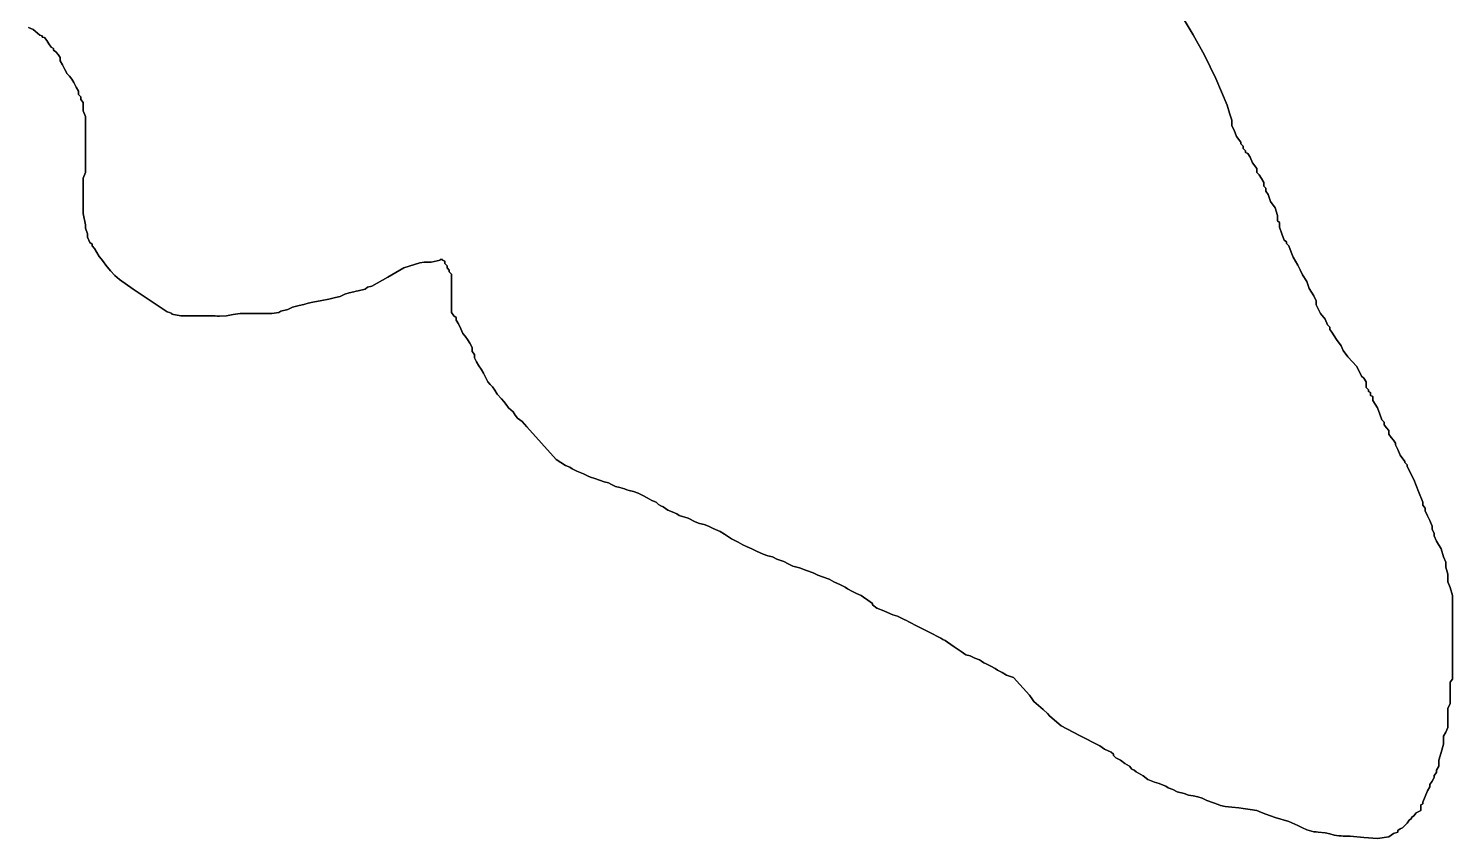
# Model space of a CAD drawing. Header units: inches. Extents: x 11258954 to 11313122, y 3645444 to 3695200.
# Drawn here: x 11286516 to 11287142, y 3677077 to 3677433 of the extents above; entities that cross this region are included whole.
import ezdxf

# ---------------------------------------------------------------- set-up
doc = ezdxf.new("R2010")
doc.units = ezdxf.units.IN
doc.header["$MEASUREMENT"] = 0
doc.layers.add('ZipCode', color=108, linetype='Continuous')

msp = doc.modelspace()

# ---------------------------------------------------------------- linework, layer by layer
at = {"layer": 'ZipCode'}
for points in [[(11287024, 3677436.5, 0), (11287028, 3677430, 0), (11287033, 3677421, 0), (11287038, 3677410.75, 0), (11287043, 3677399, 0), (11287044, 3677395.5, 0), (11287045, 3677392.5, 0), (11287045, 3677390, 0), (11287046, 3677388, 0), (11287047, 3677385.25, 0), (11287049, 3677382.75, 0), (11287049, 3677382, 0), (11287050, 3677381, 0), (11287050, 3677380, 0), (11287051, 3677379, 0), (11287051, 3677378.25, 0), (11287052, 3677377.75, 0), (11287053, 3677376.25, 0), (11287054, 3677373.75, 0), (11287056, 3677371.25, 0), (11287056, 3677370.5, 0), (11287056, 3677369.5, 0), (11287057, 3677368.5, 0), (11287058, 3677366.75, 0), (11287059, 3677365, 0), (11287059, 3677363.5, 0), (11287060, 3677362.5, 0), (11287060, 3677361.25, 0), (11287061, 3677359.75, 0), (11287062, 3677356.75, 0), (11287064, 3677354, 0), (11287065, 3677350.5, 0), (11287065, 3677349.25, 0), (11287065, 3677348.25, 0), (11287066, 3677347.5, 0), (11287066, 3677345.5, 0), (11287067, 3677342.5, 0), (11287068, 3677339.75, 0), (11287069, 3677339, 0), (11287069, 3677338.25, 0), (11287070, 3677337.25, 0), (11287071, 3677334.5, 0), (11287072, 3677332.25, 0), (11287073, 3677330.5, 0), (11287074, 3677328.75, 0), (11287075, 3677326.75, 0), (11287076, 3677324.5, 0), (11287078, 3677321.5, 0), (11287079, 3677318.5, 0), (11287081, 3677315.25, 0), (11287082, 3677313, 0), (11287082, 3677311.25, 0), (11287083, 3677309.5, 0), (11287084, 3677307.5, 0), (11287086, 3677305, 0), (11287087, 3677302.5, 0), (11287088, 3677301.5, 0), (11287088, 3677300.5, 0), (11287089, 3677299.25, 0), (11287091, 3677296, 0), (11287093, 3677293.25, 0), (11287094, 3677291.25, 0), (11287096, 3677288.5, 0), (11287100, 3677284.25, 0), (11287102, 3677280, 0), (11287103, 3677279, 0), (11287104, 3677277.5, 0), (11287104, 3677276.25, 0), (11287104, 3677275, 0), (11287105, 3677274, 0), (11287105, 3677273.25, 0), (11287106, 3677272.75, 0), (11287106, 3677272.25, 0), (11287106, 3677271.5, 0), (11287107, 3677271, 0), (11287107, 3677270, 0), (11287107, 3677269.25, 0), (11287109, 3677266, 0), (11287110, 3677263.25, 0), (11287111, 3677260.75, 0), (11287112, 3677259.75, 0), (11287112, 3677258.5, 0), (11287113, 3677257.25, 0), (11287114, 3677256, 0), (11287114, 3677254.5, 0), (11287115, 3677253, 0), (11287116, 3677251.75, 0), (11287117, 3677250.5, 0), (11287117, 3677249.75, 0), (11287118, 3677247.75, 0), (11287119, 3677245.25, 0), (11287121, 3677242.5, 0), (11287121, 3677242, 0), (11287122, 3677241, 0), (11287122, 3677240.25, 0), (11287125, 3677234.5, 0), (11287127, 3677229.25, 0), (11287129, 3677224.5, 0), (11287129, 3677223.25, 0), (11287130, 3677222, 0), (11287130, 3677220.75, 0), (11287131, 3677218.5, 0), (11287132, 3677216.5, 0), (11287133, 3677214, 0), (11287133, 3677212.5, 0), (11287134, 3677211, 0), (11287134, 3677209.75, 0), (11287135, 3677207.5, 0), (11287137, 3677204, 0), (11287138, 3677200.5, 0), (11287139, 3677198.25, 0), (11287139, 3677196, 0), (11287140, 3677193, 0), (11287140, 3677192, 0), (11287140, 3677191, 0), (11287140, 3677190.5, 0), (11287140, 3677189.5, 0), (11287141, 3677187, 0), (11287142, 3677183.5, 0), (11287142, 3677174.75, 0), (11287142, 3677165.5, 0), (11287142, 3677155.5, 0), (11287142, 3677152.5, 0), (11287142, 3677150, 0), (11287142, 3677147.5, 0), (11287142, 3677146.75, 0), (11287141, 3677145.5, 0), (11287141, 3677144.5, 0), (11287141, 3677142.5, 0), (11287141, 3677140.5, 0), (11287141, 3677138.5, 0), (11287141, 3677136, 0), (11287140, 3677134, 0), (11287140, 3677132.25, 0), (11287140, 3677131, 0), (11287140, 3677129.5, 0), (11287140, 3677127.5, 0), (11287140, 3677125.5, 0), (11287139, 3677123.5, 0), (11287138, 3677121.75, 0), (11287138, 3677118.25, 0), (11287137, 3677114.5, 0), (11287136, 3677111.25, 0), (11287136, 3677110, 0), (11287136, 3677108.5, 0), (11287135, 3677106.75, 0), (11287135, 3677105.75, 0), (11287134, 3677104.5, 0), (11287134, 3677103.5, 0), (11287133, 3677102, 0), (11287132, 3677100.5, 0), (11287132, 3677099.5, 0), (11287131, 3677097.75, 0), (11287130, 3677095.25, 0), (11287129, 3677092.75, 0), (11287129, 3677092.5, 0), (11287129, 3677092, 0), (11287128, 3677091.5, 0), (11287128, 3677091, 0), (11287128, 3677090.5, 0), (11287128, 3677090, 0), (11287128, 3677089, 0), (11287126, 3677088, 0), (11287125, 3677086.75, 0), (11287124, 3677086, 0), (11287124, 3677085.5, 0), (11287123, 3677084.75, 0), (11287122, 3677083.5, 0), (11287121, 3677082.5, 0), (11287120, 3677081.5, 0), (11287119, 3677081, 0), (11287118, 3677080.25, 0), (11287118, 3677079.5, 0), (11287116, 3677079, 0), (11287115, 3677078.25, 0), (11287114, 3677077.5, 0), (11287109, 3677076.75, 0), (11287103, 3677077.25, 0), (11287097, 3677077.75, 0), (11287096, 3677077.75, 0), (11287095, 3677077.75, 0), (11287094, 3677077.75, 0), (11287093, 3677078, 0), (11287092, 3677078, 0), (11287090, 3677078.25, 0), (11287088, 3677078.75, 0), (11287086, 3677079.25, 0), (11287083, 3677079.5, 0), (11287082, 3677079.75, 0), (11287081, 3677079.75, 0), (11287080, 3677080, 0), (11287078, 3677080.5, 0), (11287076, 3677081.5, 0), (11287074, 3677082.5, 0), (11287070, 3677084.25, 0), (11287064, 3677086, 0), (11287060, 3677087.5, 0), (11287058, 3677088.25, 0), (11287056, 3677089, 0), (11287053, 3677089.5, 0), (11287050, 3677090, 0), (11287048, 3677090.25, 0), (11287045, 3677090.5, 0), (11287042, 3677090.75, 0), (11287040, 3677091.25, 0), (11287039, 3677091.75, 0), (11287037, 3677092.5, 0), (11287034, 3677093.5, 0), (11287032, 3677094.5, 0), (11287030, 3677095, 0), (11287028, 3677095.5, 0), (11287026, 3677095.75, 0), (11287024, 3677096.5, 0), (11287021, 3677097.25, 0), (11287019, 3677098.25, 0), (11287017, 3677099, 0), (11287016, 3677099.75, 0), (11287014, 3677100.5, 0), (11287013, 3677101, 0), (11287012, 3677101.25, 0), (11287011, 3677101.5, 0), (11287008, 3677102.75, 0), (11287006, 3677104.25, 0), (11287004, 3677105.5, 0), (11287003, 3677106, 0), (11287002, 3677106.75, 0), (11287001, 3677107.25, 0), (11287000, 3677108.5, 0), (11286998, 3677109.75, 0), (11286996, 3677111.25, 0), (11286994, 3677112.25, 0), (11286993, 3677113.25, 0), (11286993, 3677113.75, 0), (11286992, 3677114.75, 0), (11286989, 3677116, 0), (11286987, 3677117.5, 0), (11286978, 3677122, 0), (11286970, 3677126.25, 0), (11286965, 3677130.5, 0), (11286964, 3677131.75, 0), (11286962, 3677133.5, 0), (11286960, 3677135.25, 0), (11286958, 3677137, 0), (11286957, 3677138.25, 0), (11286956, 3677139.75, 0), (11286949, 3677147.5, 0), (11286946, 3677148.5, 0), (11286944, 3677149.75, 0), (11286942, 3677150.75, 0), (11286941, 3677151.5, 0), (11286939, 3677152.5, 0), (11286937, 3677153.5, 0), (11286936, 3677154, 0), (11286935, 3677154.75, 0), (11286934, 3677155.25, 0), (11286932, 3677156, 0), (11286930, 3677157, 0), (11286928, 3677157.5, 0), (11286926, 3677159, 0), (11286923, 3677161, 0), (11286920, 3677163, 0), (11286919, 3677163.75, 0), (11286918, 3677164.25, 0), (11286917, 3677164.75, 0), (11286912, 3677167.5, 0), (11286907, 3677170, 0), (11286903, 3677172, 0), (11286902, 3677172.5, 0), (11286901, 3677173, 0), (11286900, 3677173.5, 0), (11286898, 3677174.5, 0), (11286896, 3677175, 0), (11286895, 3677175.5, 0), (11286892, 3677176.75, 0), (11286889, 3677178, 0), (11286887, 3677179.5, 0), (11286887, 3677180, 0), (11286886, 3677180.75, 0), (11286885, 3677181.5, 0), (11286883, 3677182.75, 0), (11286882, 3677183.5, 0), (11286880, 3677184.5, 0), (11286878, 3677185.5, 0), (11286876, 3677186.5, 0), (11286875, 3677187.25, 0), (11286873, 3677188.25, 0), (11286870, 3677189.5, 0), (11286868, 3677190.75, 0), (11286865, 3677191.75, 0), (11286863, 3677192.5, 0), (11286861, 3677193.5, 0), (11286858, 3677194.5, 0), (11286855, 3677195.75, 0), (11286852, 3677196.5, 0), (11286850, 3677197.5, 0), (11286848, 3677198.5, 0), (11286845, 3677199.5, 0), (11286843, 3677200.5, 0), (11286841, 3677201, 0), (11286839, 3677201.75, 0), (11286836, 3677203, 0), (11286834, 3677204, 0), (11286832, 3677205, 0), (11286830, 3677205.75, 0), (11286828, 3677207, 0), (11286825, 3677208.5, 0), (11286822, 3677210.5, 0), (11286820, 3677211.75, 0), (11286817, 3677213, 0), (11286815, 3677214, 0), (11286813, 3677214.75, 0), (11286811, 3677215.25, 0), (11286809, 3677216, 0), (11286806, 3677217.5, 0), (11286802, 3677218.75, 0), (11286801, 3677219.5, 0), (11286799, 3677220.25, 0), (11286797, 3677221, 0), (11286796, 3677221.75, 0), (11286795, 3677222.5, 0), (11286794, 3677223, 0), (11286793, 3677223.5, 0), (11286792, 3677224.5, 0), (11286790, 3677225.25, 0), (11286788, 3677226.5, 0), (11286786, 3677227.5, 0), (11286784, 3677228.5, 0), (11286782, 3677229.25, 0), (11286780, 3677229.75, 0), (11286779, 3677230, 0), (11286778, 3677230.5, 0), (11286776, 3677231, 0), (11286774, 3677231.5, 0), (11286772, 3677232.5, 0), (11286771, 3677233, 0), (11286769, 3677233.5, 0), (11286767, 3677234.25, 0), (11286765, 3677235, 0), (11286763, 3677235.5, 0), (11286762, 3677236, 0), (11286760, 3677237, 0), (11286757, 3677238.25, 0), (11286755, 3677239.25, 0), (11286754, 3677240, 0), (11286752, 3677240.75, 0), (11286748, 3677243.25, 0), (11286735, 3677257.75, 0), (11286733, 3677260, 0), (11286731, 3677261.5, 0), (11286730, 3677262.75, 0), (11286729, 3677264.25, 0), (11286727, 3677266, 0), (11286726, 3677267.5, 0), (11286725, 3677268.75, 0), (11286724, 3677270, 0), (11286722, 3677272, 0), (11286721, 3677273.75, 0), (11286720, 3677275.25, 0), (11286719, 3677276.25, 0), (11286718, 3677277.5, 0), (11286717, 3677279.25, 0), (11286716, 3677281.25, 0), (11286715, 3677283, 0), (11286714, 3677284.5, 0), (11286713, 3677286.25, 0), (11286712, 3677288, 0), (11286712, 3677289.5, 0), (11286711, 3677290.75, 0), (11286711, 3677292.5, 0), (11286710, 3677294.5, 0), (11286709, 3677296, 0), (11286708, 3677297.5, 0), (11286707, 3677298.75, 0), (11286706, 3677300.75, 0), (11286705, 3677303, 0), (11286704, 3677304.5, 0), (11286704, 3677305, 0), (11286704, 3677305.75, 0), (11286703, 3677306.5, 0), (11286702, 3677308, 0), (11286702, 3677309, 0), (11286702, 3677310, 0), (11286702, 3677311, 0), (11286702, 3677312, 0), (11286702, 3677312.5, 0), (11286702, 3677313.25, 0), (11286702, 3677314, 0), (11286702, 3677315, 0), (11286702, 3677318, 0), (11286702, 3677320, 0), (11286702, 3677322, 0), (11286702, 3677323.5, 0), (11286702, 3677324.75, 0), (11286701, 3677325.75, 0), (11286701, 3677326.5, 0), (11286700, 3677327.5, 0), (11286700, 3677328.5, 0), (11286699, 3677329.5, 0), (11286699, 3677330.5, 0), (11286698, 3677331, 0), (11286698, 3677331.25, 0), (11286697, 3677331.25, 0), (11286697, 3677331, 0), (11286693, 3677330, 0), (11286690, 3677330, 0), (11286688, 3677329.75, 0), (11286681, 3677327.5, 0), (11286674, 3677323.5, 0), (11286667, 3677319.5, 0), (11286665, 3677319, 0), (11286664, 3677318.25, 0), (11286661, 3677317.5, 0), (11286660, 3677317.25, 0), (11286659, 3677317, 0), (11286657, 3677316.5, 0), (11286655, 3677316, 0), (11286653, 3677315, 0), (11286651, 3677314.5, 0), (11286648, 3677313.75, 0), (11286645, 3677313.25, 0), (11286641, 3677312.5, 0), (11286639, 3677312, 0), (11286637, 3677311.5, 0), (11286635, 3677311, 0), (11286632, 3677310.25, 0), (11286630, 3677309.25, 0), (11286627, 3677308.5, 0), (11286626, 3677308, 0), (11286623, 3677307.5, 0), (11286620, 3677307.5, 0), (11286616, 3677307.5, 0), (11286612, 3677307.5, 0), (11286609, 3677307.5, 0), (11286606, 3677307, 0), (11286603, 3677306.5, 0), (11286600, 3677306.25, 0), (11286599, 3677306.25, 0), (11286598, 3677306.5, 0), (11286597, 3677306.5, 0), (11286594, 3677306.5, 0), (11286592, 3677306.5, 0), (11286590, 3677306.5, 0), (11286587, 3677306.5, 0), (11286583, 3677306.5, 0), (11286579, 3677307.25, 0), (11286579, 3677307.5, 0), (11286578, 3677308, 0), (11286577, 3677308.25, 0), (11286569, 3677313.5, 0), (11286562, 3677318.25, 0), (11286556, 3677322.5, 0), (11286554, 3677324.25, 0), (11286552, 3677326.25, 0), (11286550, 3677328.75, 0), (11286549, 3677330.25, 0), (11286548, 3677331.5, 0), (11286547, 3677332.5, 0), (11286546, 3677334.25, 0), (11286545, 3677336, 0), (11286544, 3677337.25, 0), (11286544, 3677337.5, 0), (11286544, 3677338, 0), (11286543, 3677338.75, 0), (11286542, 3677341, 0), (11286542, 3677342.5, 0), (11286541, 3677345, 0), (11286541, 3677346.25, 0), (11286541, 3677346.5, 0), (11286540, 3677351.5, 0), (11286540, 3677353, 0), (11286540, 3677357.25, 0), (11286540, 3677362.5, 0), (11286540, 3677364.75, 0), (11286540, 3677367, 0), (11286541, 3677369.5, 0), (11286541, 3677371.25, 0), (11286541, 3677372.25, 0), (11286541, 3677373.5, 0), (11286541, 3677375, 0), (11286541, 3677377.25, 0), (11286541, 3677379, 0), (11286541, 3677380.5, 0), (11286541, 3677382.25, 0), (11286541, 3677384, 0), (11286541, 3677385.5, 0), (11286541, 3677388, 0), (11286541, 3677390.75, 0), (11286541, 3677394, 0), (11286540, 3677396.5, 0), (11286540, 3677398.25, 0), (11286540, 3677400.25, 0), (11286539, 3677401.5, 0), (11286539, 3677402.75, 0), (11286538, 3677403.75, 0), (11286538, 3677405.25, 0), (11286537, 3677407, 0), (11286536, 3677409, 0), (11286535, 3677410.5, 0), (11286534, 3677411.75, 0), (11286533, 3677412.75, 0), (11286532, 3677414.75, 0), (11286531, 3677416.75, 0), (11286530, 3677418.5, 0), (11286530, 3677420, 0), (11286529, 3677421.25, 0), (11286528, 3677422.5, 0), (11286527, 3677423.25, 0), (11286527, 3677424, 0), (11286526, 3677424.5, 0), (11286525, 3677426, 0), (11286524, 3677427.5, 0), (11286523, 3677428.75, 0), (11286522, 3677429, 0), (11286522, 3677429.5, 0), (11286521, 3677429.75, 0), (11286520, 3677430.75, 0), (11286519, 3677431.5, 0), (11286518, 3677432.25, 0), (11286516, 3677433.25, 0)], [(11286516, 3677433.25, 0), (11286518, 3677432.25, 0), (11286519, 3677431.5, 0), (11286520, 3677430.75, 0), (11286521, 3677429.75, 0), (11286522, 3677429.5, 0), (11286522, 3677429, 0), (11286523, 3677428.75, 0), (11286524, 3677427.5, 0), (11286525, 3677426, 0), (11286526, 3677424.5, 0), (11286527, 3677424, 0), (11286527, 3677423.25, 0), (11286528, 3677422.5, 0), (11286529, 3677421.25, 0), (11286530, 3677420, 0), (11286530, 3677418.5, 0), (11286531, 3677416.75, 0), (11286532, 3677414.75, 0), (11286533, 3677412.75, 0), (11286534, 3677411.75, 0), (11286535, 3677410.5, 0), (11286536, 3677409, 0), (11286537, 3677407, 0), (11286538, 3677405.25, 0), (11286538, 3677403.75, 0), (11286539, 3677402.75, 0), (11286539, 3677401.5, 0), (11286540, 3677400.25, 0), (11286540, 3677398.25, 0), (11286540, 3677396.5, 0), (11286541, 3677394, 0), (11286541, 3677390.75, 0), (11286541, 3677388, 0), (11286541, 3677385.5, 0), (11286541, 3677384, 0), (11286541, 3677382.25, 0), (11286541, 3677380.5, 0), (11286541, 3677379, 0), (11286541, 3677377.25, 0), (11286541, 3677375, 0), (11286541, 3677373.5, 0), (11286541, 3677372.25, 0), (11286541, 3677371.25, 0), (11286541, 3677369.5, 0), (11286540, 3677367, 0), (11286540, 3677364.75, 0), (11286540, 3677362.5, 0), (11286540, 3677357.25, 0), (11286540, 3677353, 0), (11286540, 3677351.5, 0), (11286541, 3677346.5, 0), (11286541, 3677346.25, 0), (11286541, 3677345, 0), (11286542, 3677342.5, 0), (11286542, 3677341, 0), (11286543, 3677338.75, 0), (11286544, 3677338, 0), (11286544, 3677337.5, 0), (11286544, 3677337.25, 0), (11286545, 3677336, 0), (11286546, 3677334.25, 0), (11286547, 3677332.5, 0), (11286548, 3677331.5, 0), (11286549, 3677330.25, 0), (11286550, 3677328.75, 0), (11286552, 3677326.25, 0), (11286554, 3677324.25, 0), (11286556, 3677322.5, 0), (11286562, 3677318.25, 0), (11286569, 3677313.5, 0), (11286577, 3677308.25, 0), (11286578, 3677308, 0), (11286579, 3677307.5, 0), (11286579, 3677307.25, 0), (11286583, 3677306.5, 0), (11286587, 3677306.5, 0), (11286590, 3677306.5, 0), (11286592, 3677306.5, 0), (11286594, 3677306.5, 0), (11286597, 3677306.5, 0), (11286598, 3677306.5, 0), (11286599, 3677306.25, 0), (11286600, 3677306.25, 0), (11286603, 3677306.5, 0), (11286606, 3677307, 0), (11286609, 3677307.5, 0), (11286612, 3677307.5, 0), (11286616, 3677307.5, 0), (11286620, 3677307.5, 0), (11286623, 3677307.5, 0), (11286626, 3677308, 0), (11286627, 3677308.5, 0), (11286630, 3677309.25, 0), (11286632, 3677310.25, 0), (11286635, 3677311, 0), (11286637, 3677311.5, 0), (11286639, 3677312, 0), (11286641, 3677312.5, 0), (11286645, 3677313.25, 0), (11286648, 3677313.75, 0), (11286651, 3677314.5, 0), (11286653, 3677315, 0), (11286655, 3677316, 0), (11286657, 3677316.5, 0), (11286659, 3677317, 0), (11286660, 3677317.25, 0), (11286661, 3677317.5, 0), (11286664, 3677318.25, 0), (11286665, 3677319, 0), (11286667, 3677319.5, 0), (11286674, 3677323.5, 0), (11286681, 3677327.5, 0), (11286688, 3677329.75, 0), (11286690, 3677330, 0), (11286693, 3677330, 0), (11286697, 3677331, 0), (11286697, 3677331.25, 0), (11286698, 3677331.25, 0), (11286698, 3677331, 0), (11286699, 3677330.5, 0), (11286699, 3677329.5, 0), (11286700, 3677328.5, 0), (11286700, 3677327.5, 0), (11286701, 3677326.5, 0), (11286701, 3677325.75, 0), (11286702, 3677324.75, 0), (11286702, 3677323.5, 0), (11286702, 3677322, 0), (11286702, 3677320, 0), (11286702, 3677318, 0), (11286702, 3677315, 0), (11286702, 3677314, 0), (11286702, 3677313.25, 0), (11286702, 3677312.5, 0), (11286702, 3677312, 0), (11286702, 3677311, 0), (11286702, 3677310, 0), (11286702, 3677309, 0), (11286702, 3677308, 0), (11286703, 3677306.5, 0), (11286704, 3677305.75, 0), (11286704, 3677305, 0), (11286704, 3677304.5, 0), (11286705, 3677303, 0), (11286706, 3677300.75, 0), (11286707, 3677298.75, 0), (11286708, 3677297.5, 0), (11286709, 3677296, 0), (11286710, 3677294.5, 0), (11286711, 3677292.5, 0), (11286711, 3677290.75, 0), (11286712, 3677289.5, 0), (11286712, 3677288, 0), (11286713, 3677286.25, 0), (11286714, 3677284.5, 0), (11286715, 3677283, 0), (11286716, 3677281.25, 0), (11286717, 3677279.25, 0), (11286718, 3677277.5, 0), (11286719, 3677276.25, 0), (11286720, 3677275.25, 0), (11286721, 3677273.75, 0), (11286722, 3677272, 0), (11286724, 3677270, 0), (11286725, 3677268.75, 0), (11286726, 3677267.5, 0), (11286727, 3677266, 0), (11286729, 3677264.25, 0), (11286730, 3677262.75, 0), (11286731, 3677261.5, 0), (11286733, 3677260, 0), (11286735, 3677257.75, 0), (11286748, 3677243.25, 0), (11286752, 3677240.75, 0), (11286754, 3677240, 0), (11286755, 3677239.25, 0), (11286757, 3677238.25, 0), (11286760, 3677237, 0), (11286762, 3677236, 0), (11286763, 3677235.5, 0), (11286765, 3677235, 0), (11286767, 3677234.25, 0), (11286769, 3677233.5, 0), (11286771, 3677233, 0), (11286772, 3677232.5, 0), (11286774, 3677231.5, 0), (11286776, 3677231, 0), (11286778, 3677230.5, 0), (11286779, 3677230, 0), (11286780, 3677229.75, 0), (11286782, 3677229.25, 0), (11286784, 3677228.5, 0), (11286786, 3677227.5, 0), (11286788, 3677226.5, 0), (11286790, 3677225.25, 0), (11286792, 3677224.5, 0), (11286793, 3677223.5, 0), (11286794, 3677223, 0), (11286795, 3677222.5, 0), (11286796, 3677221.75, 0), (11286797, 3677221, 0), (11286799, 3677220.25, 0), (11286801, 3677219.5, 0), (11286802, 3677218.75, 0), (11286806, 3677217.5, 0), (11286809, 3677216, 0), (11286811, 3677215.25, 0), (11286813, 3677214.75, 0), (11286815, 3677214, 0), (11286817, 3677213, 0), (11286820, 3677211.75, 0), (11286822, 3677210.5, 0), (11286825, 3677208.5, 0), (11286828, 3677207, 0), (11286830, 3677205.75, 0), (11286832, 3677205, 0), (11286834, 3677204, 0), (11286836, 3677203, 0), (11286839, 3677201.75, 0), (11286841, 3677201, 0), (11286843, 3677200.5, 0), (11286845, 3677199.5, 0), (11286848, 3677198.5, 0), (11286850, 3677197.5, 0), (11286852, 3677196.5, 0), (11286855, 3677195.75, 0), (11286858, 3677194.5, 0), (11286861, 3677193.5, 0), (11286863, 3677192.5, 0), (11286865, 3677191.75, 0), (11286868, 3677190.75, 0), (11286870, 3677189.5, 0), (11286873, 3677188.25, 0), (11286875, 3677187.25, 0), (11286876, 3677186.5, 0), (11286878, 3677185.5, 0), (11286880, 3677184.5, 0), (11286882, 3677183.5, 0), (11286883, 3677182.75, 0), (11286885, 3677181.5, 0), (11286886, 3677180.75, 0), (11286887, 3677180, 0), (11286887, 3677179.5, 0), (11286889, 3677178, 0), (11286892, 3677176.75, 0), (11286895, 3677175.5, 0), (11286896, 3677175, 0), (11286898, 3677174.5, 0), (11286900, 3677173.5, 0), (11286901, 3677173, 0), (11286902, 3677172.5, 0), (11286903, 3677172, 0), (11286907, 3677170, 0), (11286912, 3677167.5, 0), (11286917, 3677164.75, 0), (11286918, 3677164.25, 0), (11286919, 3677163.75, 0), (11286920, 3677163, 0), (11286923, 3677161, 0), (11286926, 3677159, 0), (11286928, 3677157.5, 0), (11286930, 3677157, 0), (11286932, 3677156, 0), (11286934, 3677155.25, 0), (11286935, 3677154.75, 0), (11286936, 3677154, 0), (11286937, 3677153.5, 0), (11286939, 3677152.5, 0), (11286941, 3677151.5, 0), (11286942, 3677150.75, 0), (11286944, 3677149.75, 0), (11286946, 3677148.5, 0), (11286949, 3677147.5, 0), (11286956, 3677139.75, 0), (11286957, 3677138.25, 0), (11286958, 3677137, 0), (11286960, 3677135.25, 0), (11286962, 3677133.5, 0), (11286964, 3677131.75, 0), (11286965, 3677130.5, 0), (11286970, 3677126.25, 0), (11286978, 3677122, 0), (11286987, 3677117.5, 0), (11286989, 3677116, 0), (11286992, 3677114.75, 0), (11286993, 3677113.75, 0), (11286993, 3677113.25, 0), (11286994, 3677112.25, 0), (11286996, 3677111.25, 0), (11286998, 3677109.75, 0), (11287000, 3677108.5, 0), (11287001, 3677107.25, 0), (11287002, 3677106.75, 0), (11287003, 3677106, 0), (11287004, 3677105.5, 0), (11287006, 3677104.25, 0), (11287008, 3677102.75, 0), (11287011, 3677101.5, 0), (11287012, 3677101.25, 0), (11287013, 3677101, 0), (11287014, 3677100.5, 0), (11287016, 3677099.75, 0), (11287017, 3677099, 0), (11287019, 3677098.25, 0), (11287021, 3677097.25, 0), (11287024, 3677096.5, 0), (11287026, 3677095.75, 0), (11287028, 3677095.5, 0), (11287030, 3677095, 0), (11287032, 3677094.5, 0), (11287034, 3677093.5, 0), (11287037, 3677092.5, 0), (11287039, 3677091.75, 0), (11287040, 3677091.25, 0), (11287042, 3677090.75, 0), (11287045, 3677090.5, 0), (11287048, 3677090.25, 0), (11287050, 3677090, 0), (11287053, 3677089.5, 0), (11287056, 3677089, 0), (11287058, 3677088.25, 0), (11287060, 3677087.5, 0), (11287064, 3677086, 0), (11287070, 3677084.25, 0), (11287074, 3677082.5, 0), (11287076, 3677081.5, 0), (11287078, 3677080.5, 0), (11287080, 3677080, 0), (11287081, 3677079.75, 0), (11287082, 3677079.75, 0), (11287083, 3677079.5, 0), (11287086, 3677079.25, 0), (11287088, 3677078.75, 0), (11287090, 3677078.25, 0), (11287092, 3677078, 0), (11287093, 3677078, 0), (11287094, 3677077.75, 0), (11287095, 3677077.75, 0), (11287096, 3677077.75, 0), (11287097, 3677077.75, 0), (11287103, 3677077.25, 0), (11287109, 3677076.75, 0), (11287114, 3677077.5, 0), (11287115, 3677078.25, 0), (11287116, 3677079, 0), (11287118, 3677079.5, 0), (11287118, 3677080.25, 0), (11287119, 3677081, 0), (11287120, 3677081.5, 0), (11287121, 3677082.5, 0), (11287122, 3677083.5, 0), (11287123, 3677084.75, 0), (11287124, 3677085.5, 0), (11287124, 3677086, 0), (11287125, 3677086.75, 0), (11287126, 3677088, 0), (11287128, 3677089, 0), (11287128, 3677090, 0), (11287128, 3677090.5, 0), (11287128, 3677091, 0), (11287128, 3677091.5, 0), (11287129, 3677092, 0), (11287129, 3677092.5, 0), (11287129, 3677092.75, 0), (11287130, 3677095.25, 0), (11287131, 3677097.75, 0), (11287132, 3677099.5, 0), (11287132, 3677100.5, 0), (11287133, 3677102, 0), (11287134, 3677103.5, 0), (11287134, 3677104.5, 0), (11287135, 3677105.75, 0), (11287135, 3677106.75, 0), (11287136, 3677108.5, 0), (11287136, 3677110, 0), (11287136, 3677111.25, 0), (11287137, 3677114.5, 0), (11287138, 3677118.25, 0), (11287138, 3677121.75, 0), (11287139, 3677123.5, 0), (11287140, 3677125.5, 0), (11287140, 3677127.5, 0), (11287140, 3677129.5, 0), (11287140, 3677131, 0), (11287140, 3677132.25, 0), (11287140, 3677134, 0), (11287141, 3677136, 0), (11287141, 3677138.5, 0), (11287141, 3677140.5, 0), (11287141, 3677142.5, 0), (11287141, 3677144.5, 0), (11287141, 3677145.5, 0), (11287142, 3677146.75, 0), (11287142, 3677147.5, 0), (11287142, 3677150, 0), (11287142, 3677152.5, 0), (11287142, 3677155.5, 0), (11287142, 3677165.5, 0), (11287142, 3677174.75, 0), (11287142, 3677183.5, 0), (11287141, 3677187, 0), (11287140, 3677189.5, 0), (11287140, 3677190.5, 0), (11287140, 3677191, 0), (11287140, 3677192, 0), (11287140, 3677193, 0), (11287139, 3677196, 0), (11287139, 3677198.25, 0), (11287138, 3677200.5, 0), (11287137, 3677204, 0), (11287135, 3677207.5, 0), (11287134, 3677209.75, 0), (11287134, 3677211, 0), (11287133, 3677212.5, 0), (11287133, 3677214, 0), (11287132, 3677216.5, 0), (11287131, 3677218.5, 0), (11287130, 3677220.75, 0), (11287130, 3677222, 0), (11287129, 3677223.25, 0), (11287129, 3677224.5, 0), (11287127, 3677229.25, 0), (11287125, 3677234.5, 0), (11287122, 3677240.25, 0), (11287122, 3677241, 0), (11287121, 3677242, 0), (11287121, 3677242.5, 0), (11287119, 3677245.25, 0), (11287118, 3677247.75, 0), (11287117, 3677249.75, 0), (11287117, 3677250.5, 0), (11287116, 3677251.75, 0), (11287115, 3677253, 0), (11287114, 3677254.5, 0), (11287114, 3677256, 0), (11287113, 3677257.25, 0), (11287112, 3677258.5, 0), (11287112, 3677259.75, 0), (11287111, 3677260.75, 0), (11287110, 3677263.25, 0), (11287109, 3677266, 0), (11287107, 3677269.25, 0), (11287107, 3677270, 0), (11287107, 3677271, 0), (11287106, 3677271.5, 0), (11287106, 3677272.25, 0), (11287106, 3677272.75, 0), (11287105, 3677273.25, 0), (11287105, 3677274, 0), (11287104, 3677275, 0), (11287104, 3677276.25, 0), (11287104, 3677277.5, 0), (11287103, 3677279, 0), (11287102, 3677280, 0), (11287100, 3677284.25, 0), (11287096, 3677288.5, 0), (11287094, 3677291.25, 0), (11287093, 3677293.25, 0), (11287091, 3677296, 0), (11287089, 3677299.25, 0), (11287088, 3677300.5, 0), (11287088, 3677301.5, 0), (11287087, 3677302.5, 0), (11287086, 3677305, 0), (11287084, 3677307.5, 0), (11287083, 3677309.5, 0), (11287082, 3677311.25, 0), (11287082, 3677313, 0), (11287081, 3677315.25, 0), (11287079, 3677318.5, 0), (11287078, 3677321.5, 0), (11287076, 3677324.5, 0), (11287075, 3677326.75, 0), (11287074, 3677328.75, 0), (11287073, 3677330.5, 0), (11287072, 3677332.25, 0), (11287071, 3677334.5, 0), (11287070, 3677337.25, 0), (11287069, 3677338.25, 0), (11287069, 3677339, 0), (11287068, 3677339.75, 0), (11287067, 3677342.5, 0), (11287066, 3677345.5, 0), (11287066, 3677347.5, 0), (11287065, 3677348.25, 0), (11287065, 3677349.25, 0), (11287065, 3677350.5, 0), (11287064, 3677354, 0), (11287062, 3677356.75, 0), (11287061, 3677359.75, 0), (11287060, 3677361.25, 0), (11287060, 3677362.5, 0), (11287059, 3677363.5, 0), (11287059, 3677365, 0), (11287058, 3677366.75, 0), (11287057, 3677368.5, 0), (11287056, 3677369.5, 0), (11287056, 3677370.5, 0), (11287056, 3677371.25, 0), (11287054, 3677373.75, 0), (11287053, 3677376.25, 0), (11287052, 3677377.75, 0), (11287051, 3677378.25, 0), (11287051, 3677379, 0), (11287050, 3677380, 0), (11287050, 3677381, 0), (11287049, 3677382, 0), (11287049, 3677382.75, 0), (11287047, 3677385.25, 0), (11287046, 3677388, 0), (11287045, 3677390, 0), (11287045, 3677392.5, 0), (11287044, 3677395.5, 0), (11287043, 3677399, 0), (11287038, 3677410.75, 0), (11287033, 3677421, 0), (11287028, 3677430, 0), (11287024, 3677436.5, 0)]]:
    msp.add_polyline3d(points, dxfattribs=at)

doc.saveas('drawing.dxf')
